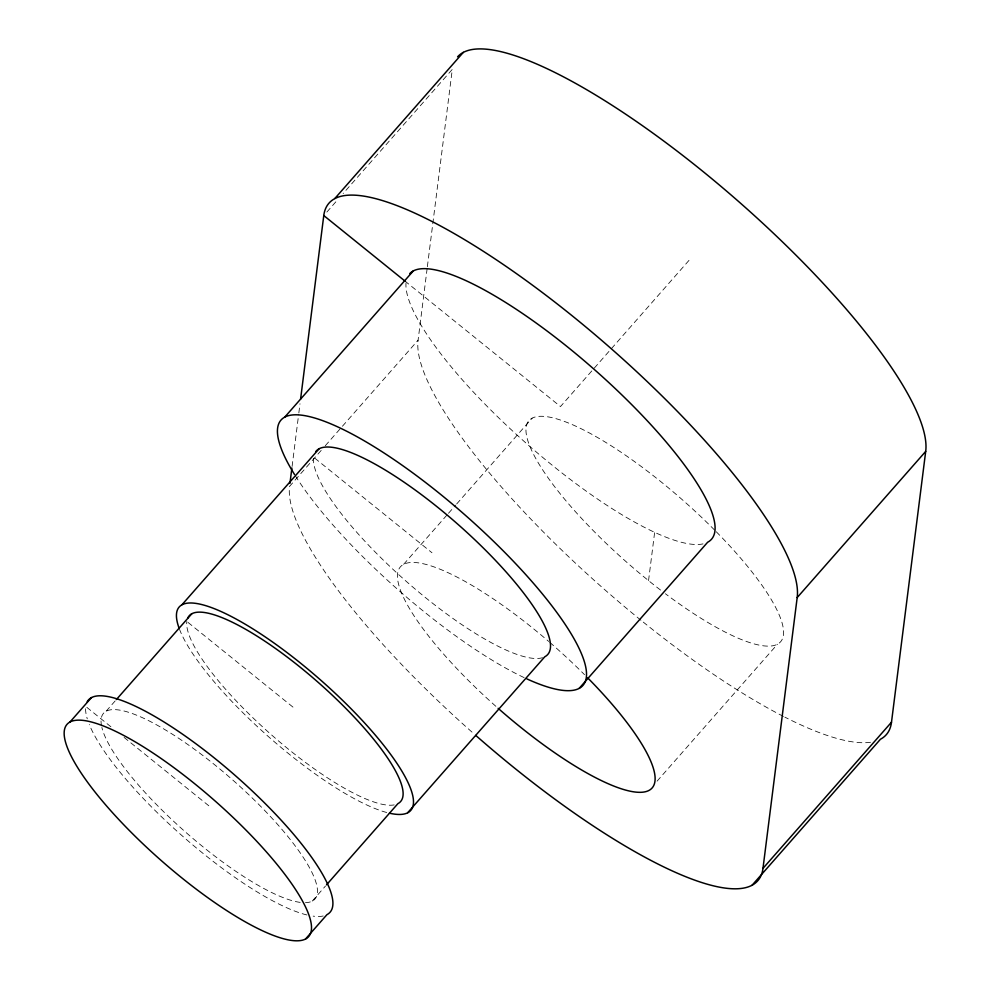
<?xml version="1.0" encoding="UTF-8"?>
<svg xmlns="http://www.w3.org/2000/svg" width="990" height="990" viewBox="0 0 990 990"><rect width="100%" height="100%" fill="white"/><g stroke="black" fill="none" stroke-linecap="round" stroke-linejoin="round"><path stroke-width="0.74" stroke-dasharray="4.95 3.71" d="M292.087 466.476L298.658 414.451M298.844 412.929L300.007 403.747M325.264 445.76L418.089 340.189L427.173 268.278M427.358 266.743L452.294 69.374L343.159 193.508M648.549 580.61L654.786 531.197M326.849 212.07L338.06 199.312M321.193 450.4L289.575 486.362A308.199 76.948 41.3 0 0 473.418 733.367M106.19 711.142L115.372 700.697M403.635 564.312L447.492 514.429M448.507 513.265L455.647 505.147M456.675 503.984L532.15 418.139M689.003 260.382L560.489 406.556L406.11 281.989M312.234 901.086L325.5 886.001M657.075 781.16L777.435 644.255M314.82 458.197L431.974 552.742M188.026 622.425L294.884 708.654M110.892 726.771L85.722 706.452A160.801 40.145 41.3 0 0 87.269 718.839M124.084 737.414L209.212 806.107M716.253 531.741A167.508 41.828 41.3 0 1 780.813 641.52A167.508 41.828 41.3 0 1 665.391 593.74M660.553 590.065A167.508 41.828 41.3 0 1 529.143 420.428A167.508 41.828 41.3 0 1 715.188 530.665M495.866 706.316A167.508 41.828 41.3 0 1 400.22 567.072A167.508 41.828 41.3 0 1 548.683 641.433M549.834 642.423A167.508 41.828 41.3 0 1 584.533 674.685M870.532 742.277A308.199 76.948 41.3 0 1 784.884 717.156M783.461 716.438A308.199 76.948 41.3 0 1 643.302 622.128M640.938 620.223A308.199 76.948 41.3 0 1 418.089 340.189M702.999 543.894A201.007 50.193 41.3 0 1 527.818 444.671A201.007 50.193 41.3 0 1 405.999 283.202M524.131 677.618A201.007 50.193 41.3 0 1 295.243 475.646M394.181 804.895A140.704 35.133 41.3 0 1 270.394 733.899A140.704 35.133 41.3 0 1 186.825 621.46M101.537 725.856A140.704 35.133 41.3 0 1 229.494 777.175A140.704 35.133 41.3 0 1 305.464 902.67M300.168 902.385A140.704 35.133 41.3 0 1 185.291 831.86A140.704 35.133 41.3 0 1 101.883 727.452M323.223 915.985A160.801 40.145 41.3 0 1 313.174 916.134M306.95 914.958A160.801 40.145 41.3 0 1 183.843 837.268A160.801 40.145 41.3 0 1 89.286 724.494M542.52 657.694A154.106 38.474 41.3 0 1 408.969 583.741A154.106 38.474 41.3 0 1 313.508 458.444M386.706 812.505A154.106 38.474 41.3 0 1 268.253 736.461A154.106 38.474 41.3 0 1 179.537 629.38"/><path stroke-width="1.49" d="M289.959 483.306L291.889 468.01M300.589 399.156L323.779 215.548A308.199 76.948 41.3 0 1 571.972 315.624A308.199 76.948 41.3 0 1 797.185 597.564L762.981 868.379A308.199 76.948 41.3 0 1 475.757 735.422M751.942 885.407L880.457 739.233A308.199 76.948 41.3 0 0 891.495 722.205L925.699 451.391A308.199 76.948 41.3 0 0 720.361 185.848A308.199 76.948 41.3 0 0 457.578 56.826M334.818 198.52L463.332 52.346M284.798 417.062L413.313 270.889M70.055 721.933L91.476 697.566M182.061 604.643L319.139 448.718M116.387 699.534L191.874 613.689M326.514 884.837L397.906 803.633A140.704 35.133 41.3 0 0 318.805 682.914A140.704 35.133 41.3 0 0 187.692 618.181M407.719 812.679L544.809 656.754A154.106 38.474 41.3 0 0 461.773 527.744A154.106 38.474 41.3 0 0 315.798 451.527M305.526 939.015A160.801 40.145 41.3 0 0 161.618 758.86A160.801 40.145 41.3 0 0 96.228 793.547A160.801 40.145 41.3 0 0 305.526 939.015L326.947 914.649A160.801 40.145 41.3 0 0 238.058 778.016A160.801 40.145 41.3 0 0 87.157 701.774M579.138 688.409L707.652 542.235A201.007 50.193 41.3 0 0 601.227 375.643A201.007 50.193 41.3 0 0 409.773 273.574M797.185 597.564L925.699 451.391M762.981 868.379L891.495 722.205M323.779 215.548L405.492 281.482M587.751 677.915A167.508 41.828 41.3 0 1 646.866 791.319A167.508 41.828 41.3 0 1 498.143 708.32M294.537 474.507A201.007 50.193 41.3 0 1 352.91 434.474A201.007 50.193 41.3 0 1 559.622 616.337A201.007 50.193 41.3 0 1 526.829 678.868M179.091 628.18A154.106 38.474 41.3 0 1 320.364 679.821A154.106 38.474 41.3 0 1 389.454 813.186"/></g></svg>
